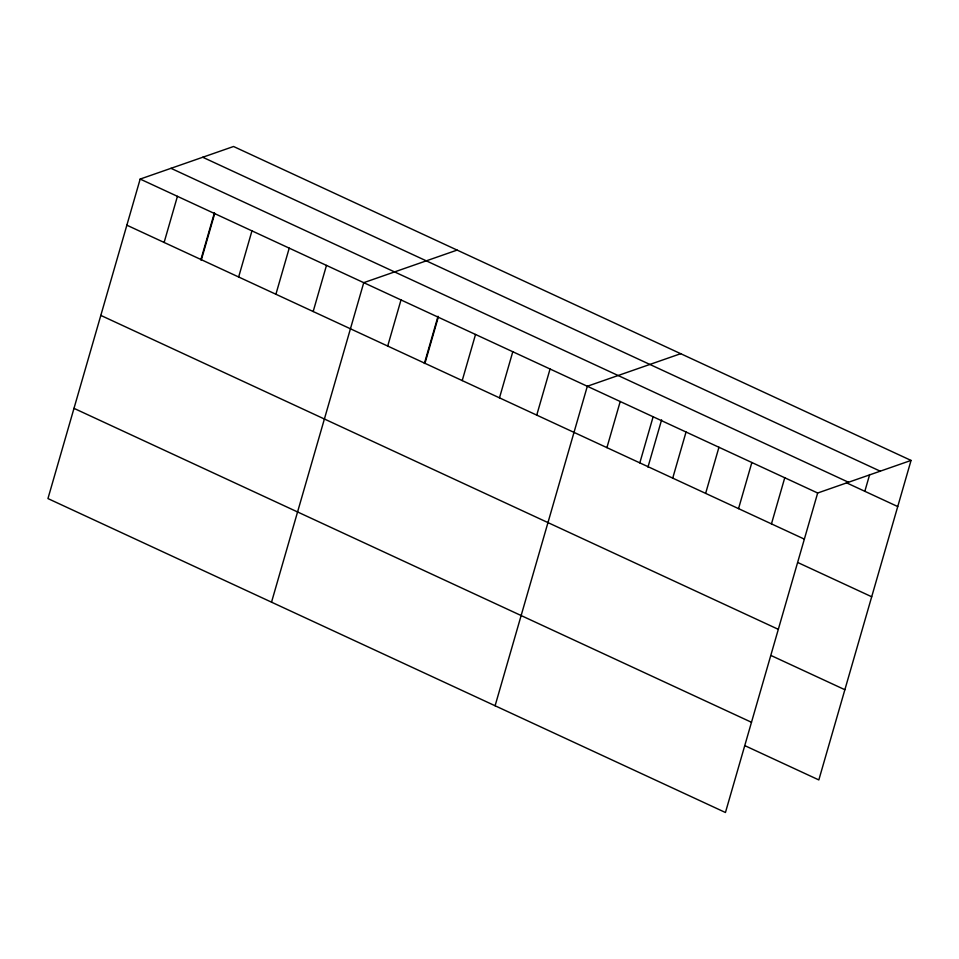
<?xml version="1.0" encoding="UTF-8"?>
<svg xmlns="http://www.w3.org/2000/svg" width="959" height="959" viewBox="0 0 959 959"><rect width="100%" height="100%" fill="white"/><g stroke="black" fill="none" stroke-linecap="round" stroke-linejoin="round"><path stroke-width="1.44" d="M911.05 460.428L233.552 146.499L140.17 179.069L47.95 498.572L725.448 812.501L817.667 493.01L911.05 460.428L818.83 779.931L745.119 745.778M164.121 242.459L177.427 196.331M200.815 259.925L214.456 212.67M201.378 259.721L214.696 213.605M238.647 276.983L251.953 230.867M275.904 294.257L289.222 248.141M313.173 311.519L326.48 265.403M271.529 602.168L363.749 282.665L457.119 250.095M387.7 346.055L401.006 299.939M424.381 363.521L438.023 316.266M424.957 363.317L438.263 317.201M462.214 380.591L475.532 334.463M499.483 397.853L512.789 351.737M536.74 415.115L550.058 368.999M495.096 705.764L587.316 386.261L680.698 353.691M606.915 447.637L620.221 401.509M639.821 462.885L653.127 416.757M647.96 467.117L661.602 419.862M672.727 478.133L686.045 432.006M705.632 493.382L718.95 447.254M738.538 508.63L751.856 462.502M771.456 523.878L784.762 477.75M864.826 491.308L869.669 474.537M202.733 157.252L880.23 471.181M170.99 168.316L848.487 482.257M846.401 482.761L897.744 506.556M140.17 179.069L817.667 493.01M126.852 225.185L804.361 539.126M797.984 562.609L871.695 596.762M100.815 315.403L778.312 629.332M771.156 655.56L844.867 689.713M73.987 408.354L751.484 722.283"/></g></svg>
